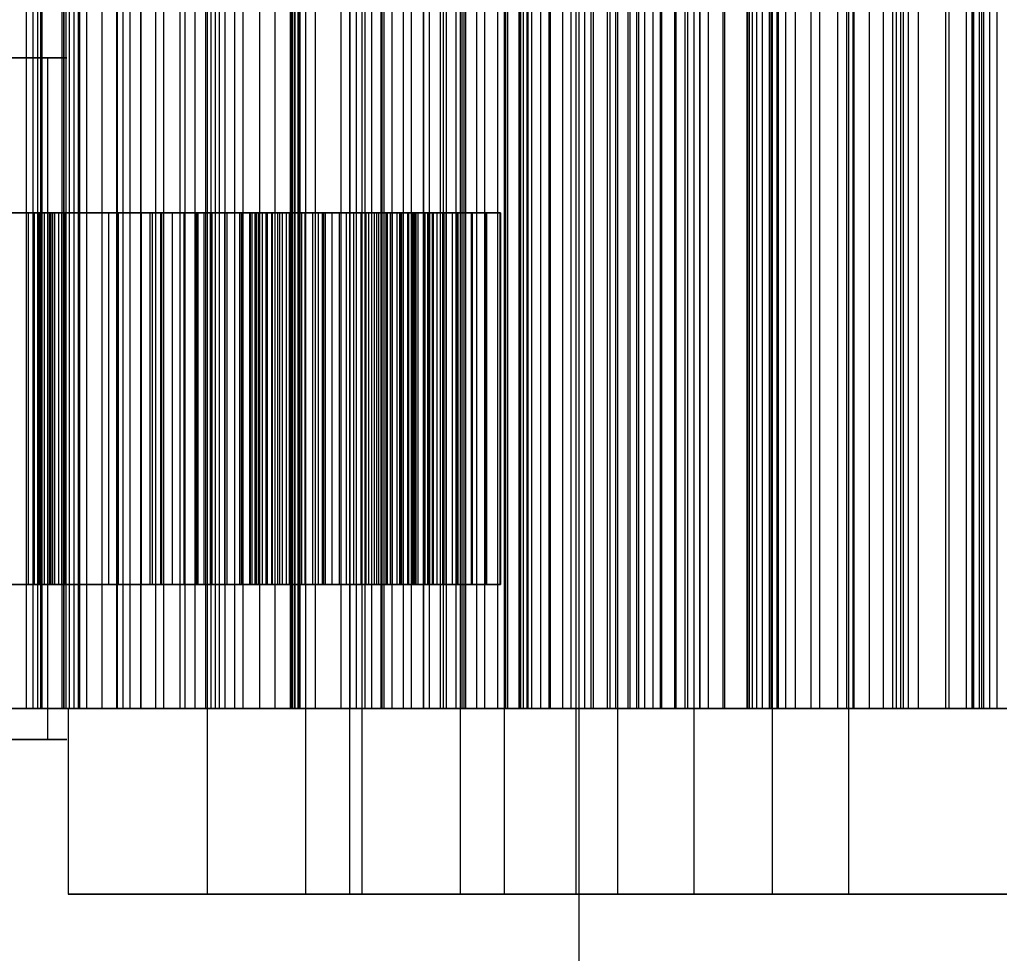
# Model space of a CAD drawing. Header units: millimetres. Extents: x -191664 to 191490, y -197311 to 10263.
# Drawn here: x 1387.4 to 1545.5, y -109719.5 to -109568.8 of the extents above; entities that cross this region are included whole.
import ezdxf

# ---------------------------------------------------------------- set-up
doc = ezdxf.new("R2010")
doc.units = ezdxf.units.MM
doc.layers.add('DET_briquetadora_superior', color=7, linetype='Continuous', lineweight=0)
doc.layers.add('R15_COTAS_TRANSPORTE_P', color=1, linetype='Continuous', lineweight=0)
doc.dimstyles.new('PLANTA_20', dxfattribs={"dimtxt": 50, "dimasz": 30, "dimexe": 30, "dimexo": 16, "dimgap": 20, "dimtad": 1, "dimtih": 1, "dimtoh": 1, "dimdec": 1, "dimzin": 0, "dimdsep": 46, "dimcen": 0.09, "dimadec": 0, "dimazin": 0, "dimtfac": 1, "dimtdec": 4, "dimtofl": 0, "dimtmove": 0, "dimatfit": 3, "dimfxl": 1, "dimtolj": 1, "dimtzin": 0, "dimarcsym": 0})

# ---------------------------------------------------------------- blocks, each defined once
blk = doc.blocks.new('*D133')
at = {"layer": 'Defpoints', "color": 0, "transparency": 16777216}
for p in [(439.69, -194147.98), (217.89, -194406.09), (-500, -194490), (-500, -194490), (500, -194490)]:
    blk.add_point(p, dxfattribs=at)
at = {"layer": 'R15_COTAS_TRANSPORTE_P', "color": 0, "lineweight": -2, "transparency": 16777216}
blk.add_arc((-500, -194490), 722.77, 2.37834, 17.62166, dxfattribs=at)
at = {"layer": 'R15_COTAS_TRANSPORTE_P', "color": 0, "transparency": 16777216}
for points in [[(184.12, -194272.81), (193.59, -194269.58), (179.18, -194242.8)], [(227.15, -194459.9), (217.15, -194460.11), (222.77, -194490)]]:
    blk.add_solid(points, dxfattribs=at)

msp = doc.modelspace()

# ---------------------------------------------------------------- linework, layer by layer
at = {"layer": 'DET_briquetadora_superior', "color": 9, "true_color": 0xb9c3c2}
for p, q in [((1388.46, -109680), (1388.46, -109480)), ((1389.48, -109480), (1389.48, -109680)), ((1390.3, -109680), (1390.3, -109480)), ((1390.76, -109680), (1390.76, -109480)), ((1391, -109680), (1391, -109480)), ((1394.19, -109480), (1394.19, -109680)), ((1394.42, -109480), (1394.42, -109680)), ((1394.54, -109680), (1394.54, -109480)), ((1394.8, -109480), (1394.8, -109680)), ((1395.36, -109480), (1395.36, -109680)), ((1396.09, -109480), (1396.09, -109680)), ((1396.87, -109680), (1396.87, -109480)), ((1397.02, -109480), (1397.02, -109680)), ((1398.16, -109480), (1398.16, -109680)), ((1400.7, -109680), (1400.7, -109480)), ((1403.06, -109680), (1403.06, -109480)), ((1403.1, -109480), (1403.1, -109680)), ((1404.1, -109680), (1404.1, -109480)), ((1405.19, -109680), (1405.19, -109480)), ((1406.91, -109480), (1406.91, -109680)), ((1406.94, -109680), (1406.94, -109480)), ((1409.34, -109680), (1409.34, -109480)), ((1410.56, -109480), (1410.56, -109680)), ((1413.26, -109680), (1413.26, -109480)), ((1414.05, -109480), (1414.05, -109680)), ((1415.68, -109680), (1415.68, -109480)), ((1417.36, -109480), (1417.36, -109680)), ((1417.69, -109710), (1417.69, -109480)), ((1418.3, -109680), (1418.3, -109480)), ((1418.96, -109680), (1418.96, -109480)), ((1419.65, -109680), (1419.65, -109480)), ((1420.47, -109480), (1420.47, -109680)), ((1422.1, -109680), (1422.1, -109480)), ((1423.37, -109480), (1423.37, -109680)), ((1426.11, -109680), (1426.11, -109480)), ((1428.59, -109680), (1428.59, -109480)), ((1431.02, -109480), (1431.02, -109680)), ((1431.08, -109480), (1431.08, -109680)), ((1431.13, -109480), (1431.13, -109680)), ((1431.33, -109480), (1431.33, -109680)), ((1431.4, -109480), (1431.4, -109680)), ((1431.77, -109680), (1431.77, -109480)), ((1431.79, -109480), (1431.79, -109680)), ((1432.35, -109680), (1432.35, -109480)), ((1432.47, -109480), (1432.47, -109680)), ((1432.64, -109680), (1432.64, -109480)), ((1433.54, -109710), (1433.54, -109480)), ((1435.14, -109680), (1435.14, -109480)), ((1439.24, -109680), (1439.24, -109480)), ((1440.65, -109710), (1440.65, -109480)), ((1440.69, -109480), (1440.69, -109680)), ((1441.76, -109680), (1441.76, -109480)), ((1442.66, -109710), (1442.66, -109480)), ((1443.13, -109680), (1443.13, -109480)), ((1444.14, -109480), (1444.14, -109680)), ((1445.7, -109680), (1445.7, -109480)), ((1445.89, -109680), (1445.89, -109480)), ((1446.21, -109680), (1446.21, -109480)), ((1447.43, -109480), (1447.43, -109680)), ((1449.35, -109680), (1449.35, -109480)), ((1450.55, -109480), (1450.55, -109680)), ((1452.55, -109680), (1452.55, -109480)), ((1452.6, -109680), (1452.6, -109480)), ((1453.48, -109480), (1453.48, -109680)), ((1455.32, -109680), (1455.32, -109480)), ((1455.8, -109680), (1455.8, -109480)), ((1456.22, -109480), (1456.22, -109680)), ((1457.84, -109680), (1457.84, -109480)), ((1458.51, -109710), (1458.51, -109480)), ((1458.72, -109480), (1458.72, -109680)), ((1459.11, -109680), (1459.11, -109480)), ((1459.37, -109680), (1459.37, -109480)), ((1461.18, -109680), (1461.18, -109480)), ((1462.46, -109680), (1462.46, -109480)), ((1464.57, -109680), (1464.57, -109480)), ((1465.62, -109710), (1465.62, -109480)), ((1465.87, -109680), (1465.87, -109480)), ((1466.19, -109680), (1466.19, -109480)), ((1467.93, -109480), (1467.93, -109680)), ((1467.96, -109480), (1467.96, -109680)), ((1468.01, -109680), (1468.01, -109480)), ((1468.14, -109480), (1468.14, -109680)), ((1468.19, -109480), (1468.19, -109680)), ((1468.62, -109480), (1468.62, -109680)), ((1469.22, -109480), (1469.22, -109680)), ((1469.33, -109680), (1469.33, -109480)), ((1469.45, -109680), (1469.45, -109480)), ((1469.99, -109480), (1469.99, -109680)), ((1471.5, -109680), (1471.5, -109480)), ((1472.84, -109680), (1472.84, -109480)), ((1473.06, -109680), (1473.06, -109480)), ((1475.03, -109680), (1475.03, -109480)), ((1476.39, -109680), (1476.39, -109480)), ((1477.12, -109480), (1477.12, -109710)), ((1477.62, -109480), (1477.62, -110030)), ((1478.61, -109680), (1478.61, -109480)), ((1479.56, -109480), (1479.56, -109680)), ((1479.99, -109680), (1479.99, -109480)), ((1482.24, -109680), (1482.24, -109480)), ((1482.63, -109480), (1482.63, -109680)), ((1483.6, -109680), (1483.6, -109480)), ((1483.63, -109680), (1483.63, -109480)), ((1483.94, -109710), (1483.94, -109480)), ((1485.52, -109480), (1485.52, -109680)), ((1485.9, -109680), (1485.9, -109480)), ((1486.97, -109680), (1486.97, -109480)), ((1487.31, -109680), (1487.31, -109480)), ((1488.25, -109480), (1488.25, -109680)), ((1489.61, -109680), (1489.61, -109480)), ((1490.78, -109480), (1490.78, -109680)), ((1491.03, -109680), (1491.03, -109480)), ((1493.1, -109480), (1493.1, -109680)), ((1493.35, -109680), (1493.35, -109480)), ((1494.79, -109680), (1494.79, -109480)), ((1495.19, -109480), (1495.19, -109680)), ((1496.26, -109710), (1496.26, -109480)), ((1497.14, -109680), (1497.14, -109480)), ((1497.24, -109680), (1497.24, -109480)), ((1498.58, -109680), (1498.58, -109480)), ((1500.95, -109680), (1500.95, -109480)), ((1501.18, -109680), (1501.18, -109480)), ((1504.8, -109680), (1504.8, -109480)), ((1504.85, -109480), (1504.85, -109680)), ((1505.11, -109480), (1505.11, -109680)), ((1505.62, -109480), (1505.62, -109680)), ((1506.33, -109480), (1506.33, -109680)), ((1507.24, -109480), (1507.24, -109680)), ((1508.34, -109480), (1508.34, -109680)), ((1508.68, -109680), (1508.68, -109480)), ((1508.91, -109710), (1508.91, -109480)), ((1509.6, -109480), (1509.6, -109680)), ((1509.84, -109680), (1509.84, -109480)), ((1511.05, -109680), (1511.05, -109480)), ((1512.59, -109680), (1512.59, -109480)), ((1515.15, -109680), (1515.15, -109480)), ((1516.53, -109680), (1516.53, -109480)), ((1519.36, -109480), (1519.36, -109680)), ((1520.92, -109680), (1520.92, -109480)), ((1521.23, -109710), (1521.23, -109480)), ((1521.94, -109680), (1521.94, -109480)), ((1522, -109480), (1522, -109680)), ((1524.48, -109480), (1524.48, -109680)), ((1526.78, -109480), (1526.78, -109680)), ((1528.33, -109680), (1528.33, -109480)), ((1528.88, -109480), (1528.88, -109680)), ((1529.61, -109680), (1529.61, -109480)), ((1530.05, -109680), (1530.05, -109480)), ((1530.78, -109480), (1530.78, -109680)), ((1530.85, -109680), (1530.85, -109480)), ((1532.43, -109480), (1532.43, -109680)), ((1536.87, -109680), (1536.87, -109480)), ((1537.42, -109680), (1537.42, -109480)), ((1540.23, -109680), (1540.23, -109480)), ((1541.13, -109680), (1541.13, -109480)), ((1541.35, -109680), (1541.35, -109480)), ((1541.41, -109680), (1541.41, -109480)), ((1542.23, -109480), (1542.23, -109680)), ((1542.67, -109680), (1542.67, -109480)), ((1542.96, -109480), (1542.96, -109680)), ((1543.94, -109480), (1543.94, -109680)), ((1545.13, -109480), (1545.13, -109680)), ((1383.4, -109575), (1391.86, -109575)), ((1392.19, -109575), (1384, -109575)), ((1391.86, -109575), (1395, -109575)), ((1391.86, -109575), (1391.86, -109600)), ((1395, -109575), (1392.19, -109575)), ((1382.26, -109600), (1389.71, -109600)), ((1391.86, -109600), (1383.4, -109600)), ((1384, -109600), (1392.19, -109600)), ((1392.18, -109600), (1384.78, -109600)), ((1388.73, -109600), (1388.73, -109660)), ((1392.14, -109600), (1388.73, -109600)), ((1388.73, -109600), (1401.68, -109600)), ((1389.71, -109600), (1389.71, -109660)), ((1389.71, -109600), (1390.58, -109600)), ((1390.46, -109600), (1390.46, -109660)), ((1403.25, -109600), (1390.46, -109600)), ((1390.46, -109600), (1394.12, -109600)), ((1390.58, -109600), (1390.58, -109660)), ((1390.58, -109600), (1391.31, -109600)), ((1391.31, -109600), (1391.31, -109660)), ((1391.31, -109600), (1391.88, -109600)), ((1395, -109600), (1391.86, -109600)), ((1391.88, -109600), (1391.88, -109660)), ((1391.88, -109600), (1392.31, -109600)), ((1392.14, -109600), (1392.14, -109660)), ((1392.54, -109600), (1392.14, -109600)), ((1392.18, -109600), (1392.18, -109660)), ((1392.99, -109600), (1392.18, -109600)), ((1392.19, -109600), (1395, -109600)), ((1392.31, -109600), (1392.31, -109660)), ((1392.31, -109600), (1392.57, -109600)), ((1392.54, -109600), (1392.54, -109660)), ((1392.66, -109600), (1392.54, -109600)), ((1392.57, -109600), (1392.57, -109660)), ((1392.57, -109600), (1392.66, -109600)), ((1392.66, -109600), (1392.66, -109660)), ((1392.99, -109600), (1392.99, -109660)), ((1393.65, -109600), (1392.99, -109600)), ((1393.65, -109600), (1393.65, -109660)), ((1394.17, -109600), (1393.65, -109600)), ((1394.12, -109600), (1394.12, -109660)), ((1394.12, -109600), (1394.58, -109600)), ((1394.17, -109600), (1394.17, -109660)), ((1394.53, -109600), (1394.17, -109600)), ((1394.53, -109600), (1394.53, -109660)), ((1394.73, -109600), (1394.53, -109600)), ((1394.58, -109600), (1394.58, -109660)), ((1394.58, -109600), (1394.76, -109600)), ((1394.73, -109600), (1394.73, -109660)), ((1394.76, -109600), (1394.73, -109600)), ((1394.76, -109600), (1394.76, -109660)), ((1401.68, -109600), (1401.68, -109660)), ((1401.68, -109600), (1406.96, -109600)), ((1403.25, -109600), (1403.25, -109660)), ((1408.76, -109600), (1403.25, -109600)), ((1406.96, -109600), (1406.96, -109660)), ((1406.96, -109600), (1408.39, -109600)), ((1408.39, -109600), (1408.39, -109660)), ((1408.39, -109600), (1410.09, -109600)), ((1408.76, -109600), (1408.76, -109660)), ((1410.24, -109600), (1408.76, -109600)), ((1410.09, -109600), (1410.09, -109660)), ((1410.09, -109600), (1411.96, -109600)), ((1410.24, -109600), (1410.24, -109660)), ((1411.97, -109600), (1410.24, -109600)), ((1411.96, -109600), (1411.96, -109660)), ((1411.96, -109600), (1413.98, -109600)), ((1411.97, -109600), (1411.97, -109660)), ((1413.88, -109600), (1411.97, -109600)), ((1413.88, -109600), (1413.88, -109660)), ((1415.93, -109600), (1413.88, -109600)), ((1413.98, -109600), (1413.98, -109660)), ((1413.98, -109600), (1416.13, -109600)), ((1415.81, -109600), (1424.87, -109600)), ((1415.81, -109600), (1415.81, -109660)), ((1423.13, -109600), (1415.81, -109600)), ((1415.93, -109600), (1415.93, -109660)), ((1418.12, -109600), (1415.93, -109600)), ((1416.13, -109600), (1416.13, -109660)), ((1416.13, -109600), (1418.41, -109600)), ((1417.1, -109600), (1417.1, -109660)), ((1425.87, -109600), (1417.1, -109600)), ((1417.1, -109600), (1424.6, -109600)), ((1418.12, -109600), (1418.12, -109660)), ((1420.42, -109600), (1418.12, -109600)), ((1418.41, -109600), (1418.41, -109660)), ((1418.41, -109600), (1420.8, -109600)), ((1420.42, -109600), (1420.42, -109660)), ((1422.84, -109600), (1420.42, -109600)), ((1420.8, -109600), (1420.8, -109660)), ((1420.8, -109600), (1423.29, -109600)), ((1422.84, -109600), (1422.84, -109660)), ((1425.35, -109600), (1422.84, -109600)), ((1423.13, -109600), (1423.13, -109660)), ((1424.45, -109600), (1423.13, -109600)), ((1423.29, -109600), (1423.29, -109660)), ((1423.29, -109600), (1429.3, -109600)), ((1424.45, -109600), (1424.45, -109660)), ((1425.56, -109600), (1424.45, -109600)), ((1424.6, -109600), (1424.6, -109660)), ((1424.6, -109600), (1425.97, -109600)), ((1424.87, -109600), (1424.87, -109660)), ((1424.87, -109600), (1433.49, -109600)), ((1425.35, -109600), (1425.35, -109660)), ((1431.25, -109600), (1425.35, -109600)), ((1425.56, -109600), (1425.56, -109660)), ((1426.51, -109600), (1425.56, -109600)), ((1425.87, -109600), (1425.87, -109660)), ((1434.63, -109600), (1425.87, -109600)), ((1425.97, -109600), (1425.97, -109660)), ((1425.97, -109600), (1427.13, -109600)), ((1426.51, -109600), (1426.51, -109660)), ((1427.32, -109600), (1426.51, -109600)), ((1427.13, -109600), (1427.13, -109660)), ((1427.13, -109600), (1428.13, -109600)), ((1427.32, -109600), (1427.32, -109660)), ((1428, -109600), (1427.32, -109600)), ((1428, -109600), (1428, -109660)), ((1428.56, -109600), (1428, -109600)), ((1428.13, -109600), (1428.13, -109660)), ((1428.13, -109600), (1429, -109600)), ((1428.56, -109600), (1428.56, -109660)), ((1428.99, -109600), (1428.56, -109600)), ((1428.99, -109600), (1428.99, -109660)), ((1429.3, -109600), (1428.99, -109600)), ((1429, -109600), (1429, -109660)), ((1429, -109600), (1429.75, -109600)), ((1429.3, -109600), (1429.3, -109660)), ((1429.75, -109600), (1429.75, -109660)), ((1429.75, -109600), (1430.37, -109600)), ((1430.37, -109600), (1430.37, -109660)), ((1430.37, -109600), (1430.87, -109600)), ((1430.87, -109600), (1430.87, -109660)), ((1430.87, -109600), (1431.25, -109600)), ((1431.25, -109600), (1431.25, -109660)), ((1432.84, -109600), (1432.84, -109660)), ((1442.6, -109600), (1432.84, -109600)), ((1432.84, -109600), (1436.2, -109600)), ((1433.42, -109600), (1433.42, -109660)), ((1436.42, -109600), (1433.42, -109600)), ((1433.42, -109600), (1443.27, -109600)), ((1433.49, -109600), (1433.49, -109660)), ((1433.49, -109600), (1435.53, -109600)), ((1434.63, -109600), (1434.63, -109660)), ((1436.7, -109600), (1434.63, -109600)), ((1435.53, -109600), (1435.53, -109660)), ((1435.53, -109600), (1437.74, -109600)), ((1436.2, -109600), (1436.2, -109660)), ((1436.2, -109600), (1446.45, -109600)), ((1436.42, -109600), (1436.42, -109660)), ((1446.71, -109600), (1436.42, -109600)), ((1436.7, -109600), (1436.7, -109660)), ((1438.92, -109600), (1436.7, -109600)), ((1437.74, -109600), (1437.74, -109660)), ((1437.74, -109600), (1440.06, -109600)), ((1438.92, -109600), (1438.92, -109660)), ((1441.25, -109600), (1438.92, -109600)), ((1440.06, -109600), (1440.06, -109660)), ((1440.06, -109600), (1442.46, -109600)), ((1441.25, -109600), (1441.25, -109660)), ((1443.67, -109600), (1441.25, -109600)), ((1442.46, -109600), (1442.46, -109660)), ((1442.46, -109600), (1444.95, -109600)), ((1442.6, -109600), (1442.6, -109660)), ((1444.58, -109600), (1442.6, -109600)), ((1443.27, -109600), (1443.27, -109660)), ((1443.27, -109600), (1445.28, -109600)), ((1443.67, -109600), (1443.67, -109660)), ((1446.15, -109600), (1443.67, -109600)), ((1444.58, -109600), (1444.58, -109660)), ((1446.46, -109600), (1444.58, -109600)), ((1444.95, -109600), (1444.95, -109660)), ((1444.95, -109600), (1447.5, -109600)), ((1445.28, -109600), (1445.28, -109660)), ((1445.28, -109600), (1447.19, -109600)), ((1446.15, -109600), (1446.15, -109660)), ((1448.71, -109600), (1446.15, -109600)), ((1446.45, -109600), (1446.45, -109660)), ((1446.45, -109600), (1448.69, -109600)), ((1446.46, -109600), (1446.46, -109660)), ((1448.26, -109600), (1446.46, -109600)), ((1446.71, -109600), (1446.71, -109660)), ((1448.95, -109600), (1446.71, -109600)), ((1447.19, -109600), (1447.19, -109660)), ((1447.19, -109600), (1449.03, -109600)), ((1447.5, -109600), (1447.5, -109660)), ((1447.5, -109600), (1450.11, -109600)), ((1448.26, -109600), (1448.26, -109660)), ((1449.99, -109600), (1448.26, -109600)), ((1448.69, -109600), (1448.69, -109660)), ((1448.69, -109600), (1450.98, -109600)), ((1448.71, -109600), (1448.71, -109660)), ((1451.31, -109600), (1448.71, -109600)), ((1448.95, -109600), (1448.95, -109660)), ((1451.23, -109600), (1448.95, -109600)), ((1449.03, -109600), (1449.03, -109660)), ((1449.03, -109600), (1450.8, -109600)), ((1449.99, -109600), (1449.99, -109660)), ((1451.64, -109600), (1449.99, -109600)), ((1450.11, -109600), (1450.11, -109660)), ((1450.11, -109600), (1452.77, -109600)), ((1450.8, -109600), (1450.8, -109660)), ((1450.8, -109600), (1452.5, -109600)), ((1450.98, -109600), (1450.98, -109660)), ((1450.98, -109600), (1453.29, -109600)), ((1451.23, -109600), (1451.23, -109660)), ((1453.52, -109600), (1451.23, -109600)), ((1451.31, -109600), (1451.31, -109660)), ((1453.97, -109600), (1451.31, -109600)), ((1451.64, -109600), (1451.64, -109660)), ((1453.22, -109600), (1451.64, -109600)), ((1452.5, -109600), (1452.5, -109660)), ((1452.5, -109600), (1454.13, -109600)), ((1452.77, -109600), (1452.77, -109660)), ((1452.77, -109600), (1456.16, -109600)), ((1453.22, -109600), (1453.22, -109660)), ((1454.73, -109600), (1453.22, -109600)), ((1453.29, -109600), (1453.29, -109660)), ((1453.29, -109600), (1455.6, -109600)), ((1453.52, -109600), (1453.52, -109660)), ((1455.82, -109600), (1453.52, -109600)), ((1453.97, -109600), (1453.97, -109660)), ((1457.19, -109600), (1453.97, -109600)), ((1454.13, -109600), (1454.13, -109660)), ((1454.13, -109600), (1455.7, -109600)), ((1454.73, -109600), (1454.73, -109660)), ((1456.16, -109600), (1454.73, -109600)), ((1455.6, -109600), (1455.6, -109660)), ((1455.6, -109600), (1457.93, -109600)), ((1455.7, -109600), (1455.7, -109660)), ((1455.7, -109600), (1457.19, -109600)), ((1455.82, -109600), (1455.82, -109660)), ((1458.12, -109600), (1455.82, -109600)), ((1456.16, -109600), (1456.16, -109660)), ((1457.19, -109600), (1457.19, -109660)), ((1457.93, -109600), (1457.93, -109660)), ((1457.93, -109600), (1460.25, -109600)), ((1458.12, -109600), (1458.12, -109660)), ((1460.41, -109600), (1458.12, -109600)), ((1460.25, -109600), (1460.25, -109660)), ((1460.25, -109600), (1462.57, -109600)), ((1460.41, -109600), (1460.41, -109660)), ((1462.7, -109600), (1460.41, -109600)), ((1462.57, -109600), (1462.57, -109660)), ((1462.57, -109600), (1464.87, -109600)), ((1462.7, -109600), (1462.7, -109660)), ((1464.97, -109600), (1462.7, -109600)), ((1464.87, -109600), (1464.87, -109660)), ((1464.87, -109600), (1464.97, -109600)), ((1464.97, -109600), (1464.97, -109660)), ((1382.26, -109660), (1389.71, -109660)), ((1391.86, -109660), (1383.4, -109660)), ((1384, -109660), (1392.19, -109660)), ((1392.18, -109660), (1384.78, -109660)), ((1392.14, -109660), (1388.73, -109660)), ((1388.73, -109660), (1401.68, -109660)), ((1389.71, -109660), (1390.58, -109660)), ((1403.25, -109660), (1390.46, -109660)), ((1390.46, -109660), (1394.12, -109660)), ((1390.58, -109660), (1391.31, -109660)), ((1391.31, -109660), (1391.88, -109660)), ((1395, -109660), (1391.86, -109660)), ((1391.86, -109660), (1391.86, -109685)), ((1391.88, -109660), (1392.31, -109660)), ((1392.54, -109660), (1392.14, -109660)), ((1392.99, -109660), (1392.18, -109660)), ((1392.19, -109660), (1395, -109660)), ((1392.31, -109660), (1392.57, -109660)), ((1392.66, -109660), (1392.54, -109660)), ((1392.57, -109660), (1392.66, -109660)), ((1393.65, -109660), (1392.99, -109660)), ((1394.17, -109660), (1393.65, -109660)), ((1394.12, -109660), (1394.58, -109660)), ((1394.53, -109660), (1394.17, -109660)), ((1394.73, -109660), (1394.53, -109660)), ((1394.58, -109660), (1394.76, -109660)), ((1394.76, -109660), (1394.73, -109660)), ((1401.68, -109660), (1406.96, -109660)), ((1408.76, -109660), (1403.25, -109660)), ((1406.96, -109660), (1408.39, -109660)), ((1408.39, -109660), (1410.09, -109660)), ((1410.24, -109660), (1408.76, -109660)), ((1410.09, -109660), (1411.96, -109660)), ((1411.97, -109660), (1410.24, -109660)), ((1411.96, -109660), (1413.98, -109660)), ((1413.88, -109660), (1411.97, -109660)), ((1415.93, -109660), (1413.88, -109660)), ((1413.98, -109660), (1416.13, -109660)), ((1415.81, -109660), (1424.87, -109660)), ((1423.13, -109660), (1415.81, -109660)), ((1418.12, -109660), (1415.93, -109660)), ((1416.13, -109660), (1418.41, -109660)), ((1425.87, -109660), (1417.1, -109660)), ((1417.1, -109660), (1424.6, -109660)), ((1420.42, -109660), (1418.12, -109660)), ((1418.41, -109660), (1420.8, -109660)), ((1422.84, -109660), (1420.42, -109660)), ((1420.8, -109660), (1423.29, -109660)), ((1425.35, -109660), (1422.84, -109660)), ((1424.45, -109660), (1423.13, -109660)), ((1423.29, -109660), (1429.3, -109660)), ((1425.56, -109660), (1424.45, -109660)), ((1424.6, -109660), (1425.97, -109660)), ((1424.87, -109660), (1433.49, -109660)), ((1431.25, -109660), (1425.35, -109660)), ((1426.51, -109660), (1425.56, -109660)), ((1434.63, -109660), (1425.87, -109660)), ((1425.97, -109660), (1427.13, -109660)), ((1427.32, -109660), (1426.51, -109660)), ((1427.13, -109660), (1428.13, -109660)), ((1428, -109660), (1427.32, -109660)), ((1428.56, -109660), (1428, -109660)), ((1428.13, -109660), (1429, -109660)), ((1428.99, -109660), (1428.56, -109660)), ((1429.3, -109660), (1428.99, -109660)), ((1429, -109660), (1429.75, -109660)), ((1429.75, -109660), (1430.37, -109660)), ((1430.37, -109660), (1430.87, -109660)), ((1430.87, -109660), (1431.25, -109660)), ((1442.6, -109660), (1432.84, -109660)), ((1432.84, -109660), (1436.2, -109660)), ((1436.42, -109660), (1433.42, -109660)), ((1433.42, -109660), (1443.27, -109660)), ((1433.49, -109660), (1435.53, -109660)), ((1436.7, -109660), (1434.63, -109660)), ((1435.53, -109660), (1437.74, -109660)), ((1436.2, -109660), (1446.45, -109660)), ((1446.71, -109660), (1436.42, -109660)), ((1438.92, -109660), (1436.7, -109660)), ((1437.74, -109660), (1440.06, -109660)), ((1441.25, -109660), (1438.92, -109660)), ((1440.06, -109660), (1442.46, -109660)), ((1443.67, -109660), (1441.25, -109660)), ((1442.46, -109660), (1444.95, -109660)), ((1444.58, -109660), (1442.6, -109660)), ((1443.27, -109660), (1445.28, -109660)), ((1446.15, -109660), (1443.67, -109660)), ((1446.46, -109660), (1444.58, -109660)), ((1444.95, -109660), (1447.5, -109660)), ((1445.28, -109660), (1447.19, -109660)), ((1448.71, -109660), (1446.15, -109660)), ((1446.45, -109660), (1448.69, -109660)), ((1448.26, -109660), (1446.46, -109660)), ((1448.95, -109660), (1446.71, -109660)), ((1447.19, -109660), (1449.03, -109660)), ((1447.5, -109660), (1450.11, -109660)), ((1449.99, -109660), (1448.26, -109660)), ((1448.69, -109660), (1450.98, -109660)), ((1451.31, -109660), (1448.71, -109660)), ((1451.23, -109660), (1448.95, -109660)), ((1449.03, -109660), (1450.8, -109660)), ((1451.64, -109660), (1449.99, -109660)), ((1450.11, -109660), (1452.77, -109660)), ((1450.8, -109660), (1452.5, -109660)), ((1450.98, -109660), (1453.29, -109660)), ((1453.52, -109660), (1451.23, -109660)), ((1453.97, -109660), (1451.31, -109660)), ((1453.22, -109660), (1451.64, -109660)), ((1452.5, -109660), (1454.13, -109660)), ((1452.77, -109660), (1456.16, -109660)), ((1454.73, -109660), (1453.22, -109660)), ((1453.29, -109660), (1455.6, -109660)), ((1455.82, -109660), (1453.52, -109660)), ((1457.19, -109660), (1453.97, -109660)), ((1454.13, -109660), (1455.7, -109660)), ((1456.16, -109660), (1454.73, -109660)), ((1455.6, -109660), (1457.93, -109660)), ((1455.7, -109660), (1457.19, -109660)), ((1458.12, -109660), (1455.82, -109660)), ((1457.93, -109660), (1460.25, -109660)), ((1460.41, -109660), (1458.12, -109660)), ((1460.25, -109660), (1462.57, -109660)), ((1462.7, -109660), (1460.41, -109660)), ((1462.57, -109660), (1464.87, -109660)), ((1464.97, -109660), (1462.7, -109660)), ((1464.87, -109660), (1464.97, -109660)), ((1376.93, -109680), (1391, -109680)), ((1390.3, -109680), (1377.41, -109680)), ((1382.46, -109680), (1388.46, -109680)), ((1390.76, -109680), (1384.73, -109680)), ((1386.22, -109680), (1389.48, -109680)), ((1388.46, -109680), (1394.54, -109680)), ((1389.48, -109680), (1398.16, -109680)), ((1404.1, -109680), (1390.3, -109680)), ((1396.87, -109680), (1390.76, -109680)), ((1391, -109680), (1405.19, -109680)), ((1394.42, -109680), (1394.19, -109680)), ((1394.19, -109680), (1403.1, -109680)), ((1394.8, -109680), (1394.42, -109680)), ((1394.54, -109680), (1400.7, -109680)), ((1395.36, -109680), (1394.8, -109680)), ((1397.23, -109680), (1395.22, -109680)), ((1395.22, -109680), (1395.22, -109710)), ((1395.22, -109680), (1395.32, -109680)), ((1395.32, -109680), (1397.52, -109680)), ((1396.09, -109680), (1395.36, -109680)), ((1397.02, -109680), (1396.09, -109680)), ((1403.06, -109680), (1396.87, -109680)), ((1398.16, -109680), (1397.02, -109680)), ((1401.32, -109680), (1397.23, -109680)), ((1397.52, -109680), (1401.81, -109680)), ((1400.7, -109680), (1406.94, -109680)), ((1407.45, -109680), (1401.32, -109680)), ((1401.81, -109680), (1408.12, -109680)), ((1409.34, -109680), (1403.06, -109680)), ((1403.1, -109680), (1406.91, -109680)), ((1418.3, -109680), (1404.1, -109680)), ((1405.19, -109680), (1418.96, -109680)), ((1406.91, -109680), (1410.56, -109680)), ((1406.94, -109680), (1413.26, -109680)), ((1415.54, -109680), (1407.45, -109680)), ((1408.12, -109680), (1416.4, -109680)), ((1415.68, -109680), (1409.34, -109680)), ((1410.56, -109680), (1414.05, -109680)), ((1413.26, -109680), (1419.65, -109680)), ((1414.05, -109680), (1417.36, -109680)), ((1425.5, -109680), (1415.54, -109680)), ((1422.1, -109680), (1415.68, -109680)), ((1416.4, -109680), (1426.53, -109680)), ((1417.36, -109680), (1420.47, -109680)), ((1432.35, -109680), (1418.3, -109680)), ((1418.96, -109680), (1431.77, -109680)), ((1419.65, -109680), (1426.11, -109680)), ((1420.47, -109680), (1423.37, -109680)), ((1428.59, -109680), (1422.1, -109680)), ((1423.37, -109680), (1432.47, -109680)), ((1437.22, -109680), (1425.5, -109680)), ((1426.11, -109680), (1432.64, -109680)), ((1426.53, -109680), (1438.4, -109680)), ((1435.14, -109680), (1428.59, -109680)), ((1431.08, -109680), (1431.02, -109680)), ((1431.02, -109680), (1431.13, -109680)), ((1431.33, -109680), (1431.08, -109680)), ((1431.13, -109680), (1431.4, -109680)), ((1431.79, -109680), (1431.33, -109680)), ((1431.4, -109680), (1440.69, -109680)), ((1431.77, -109680), (1443.13, -109680)), ((1432.47, -109680), (1431.79, -109680)), ((1445.7, -109680), (1432.35, -109680)), ((1432.64, -109680), (1439.24, -109680)), ((1441.76, -109680), (1435.14, -109680)), ((1450.55, -109680), (1437.22, -109680)), ((1438.4, -109680), (1451.88, -109680)), ((1439.24, -109680), (1445.89, -109680)), ((1440.69, -109680), (1444.14, -109680)), ((1455.32, -109680), (1441.76, -109680)), ((1443.13, -109680), (1446.21, -109680)), ((1444.14, -109680), (1447.43, -109680)), ((1457.84, -109680), (1445.7, -109680)), ((1445.89, -109680), (1452.6, -109680)), ((1446.21, -109680), (1449.35, -109680)), ((1447.43, -109680), (1450.55, -109680)), ((1449.35, -109680), (1452.55, -109680)), ((1465.34, -109680), (1450.55, -109680)), ((1450.55, -109680), (1453.48, -109680)), ((1451.88, -109680), (1466.8, -109680)), ((1452.55, -109680), (1455.8, -109680)), ((1452.6, -109680), (1459.37, -109680)), ((1453.48, -109680), (1456.22, -109680)), ((1469.45, -109680), (1455.32, -109680)), ((1455.8, -109680), (1459.11, -109680)), ((1456.22, -109680), (1458.72, -109680)), ((1461.18, -109680), (1457.84, -109680)), ((1458.72, -109680), (1468.14, -109680)), ((1459.11, -109680), (1462.46, -109680)), ((1459.37, -109680), (1466.19, -109680)), ((1464.57, -109680), (1461.18, -109680)), ((1462.46, -109680), (1465.87, -109680)), ((1468.01, -109680), (1464.57, -109680)), ((1481.42, -109680), (1465.34, -109680)), ((1465.87, -109680), (1469.33, -109680)), ((1466.19, -109680), (1473.06, -109680)), ((1466.8, -109680), (1482.98, -109680)), ((1468.14, -109680), (1467.93, -109680)), ((1467.93, -109680), (1467.96, -109680)), ((1467.96, -109680), (1468.19, -109680)), ((1471.5, -109680), (1468.01, -109680)), ((1468.19, -109680), (1468.62, -109680)), ((1468.62, -109680), (1469.22, -109680)), ((1469.22, -109680), (1469.99, -109680)), ((1469.33, -109680), (1472.84, -109680)), ((1483.6, -109680), (1469.45, -109680)), ((1469.99, -109680), (1479.56, -109680)), ((1475.03, -109680), (1471.5, -109680)), ((1472.84, -109680), (1476.39, -109680)), ((1473.06, -109680), (1486.97, -109680)), ((1478.61, -109680), (1475.03, -109680)), ((1476.39, -109680), (1479.99, -109680)), ((1482.24, -109680), (1478.61, -109680)), ((1479.56, -109680), (1482.63, -109680)), ((1479.99, -109680), (1483.63, -109680)), ((1498.59, -109680), (1481.42, -109680)), ((1485.9, -109680), (1482.24, -109680)), ((1482.63, -109680), (1485.52, -109680)), ((1482.98, -109680), (1500.25, -109680)), ((1497.24, -109680), (1483.6, -109680)), ((1483.63, -109680), (1487.31, -109680)), ((1485.52, -109680), (1488.25, -109680)), ((1489.61, -109680), (1485.9, -109680)), ((1486.97, -109680), (1501.18, -109680)), ((1487.31, -109680), (1491.03, -109680)), ((1488.25, -109680), (1490.78, -109680)), ((1493.35, -109680), (1489.61, -109680)), ((1490.78, -109680), (1493.1, -109680)), ((1491.03, -109680), (1494.79, -109680)), ((1493.1, -109680), (1495.19, -109680)), ((1497.14, -109680), (1493.35, -109680)), ((1494.79, -109680), (1498.58, -109680)), ((1495.19, -109680), (1504.85, -109680)), ((1500.95, -109680), (1497.14, -109680)), ((1509.84, -109680), (1497.24, -109680)), ((1498.58, -109680), (1511.05, -109680)), ((1516.66, -109680), (1498.59, -109680)), ((1500.25, -109680), (1518.39, -109680)), ((1504.8, -109680), (1500.95, -109680)), ((1501.18, -109680), (1515.15, -109680)), ((1508.68, -109680), (1504.8, -109680)), ((1504.85, -109680), (1505.11, -109680)), ((1505.11, -109680), (1505.62, -109680)), ((1505.62, -109680), (1506.33, -109680)), ((1506.33, -109680), (1507.24, -109680)), ((1507.24, -109680), (1508.34, -109680)), ((1508.34, -109680), (1509.6, -109680)), ((1512.59, -109680), (1508.68, -109680)), ((1509.6, -109680), (1519.36, -109680)), ((1520.92, -109680), (1509.84, -109680)), ((1511.05, -109680), (1521.94, -109680)), ((1516.53, -109680), (1512.59, -109680)), ((1515.15, -109680), (1528.33, -109680)), ((1529.61, -109680), (1516.53, -109680)), ((1535.41, -109680), (1516.66, -109680)), ((1518.39, -109680), (1537.2, -109680)), ((1519.36, -109680), (1522, -109680)), ((1530.05, -109680), (1520.92, -109680)), ((1521.94, -109680), (1530.85, -109680)), ((1522, -109680), (1524.48, -109680)), ((1524.48, -109680), (1526.78, -109680)), ((1526.78, -109680), (1528.88, -109680)), ((1528.33, -109680), (1540.23, -109680)), ((1528.88, -109680), (1530.78, -109680)), ((1541.35, -109680), (1529.61, -109680)), ((1536.87, -109680), (1530.05, -109680)), ((1530.78, -109680), (1532.43, -109680)), ((1530.85, -109680), (1537.42, -109680)), ((1532.43, -109680), (1542.23, -109680)), ((1554.63, -109680), (1535.41, -109680)), ((1541.13, -109680), (1536.87, -109680)), ((1537.2, -109680), (1556.45, -109680)), ((1537.42, -109680), (1541.41, -109680)), ((1540.23, -109680), (1550.38, -109680)), ((1542.67, -109680), (1541.13, -109680)), ((1551.3, -109680), (1541.35, -109680)), ((1541.41, -109680), (1542.67, -109680)), ((1542.23, -109680), (1542.96, -109680)), ((1542.96, -109680), (1543.94, -109680)), ((1543.94, -109680), (1545.13, -109680)), ((1545.13, -109680), (1546.52, -109680)), ((1383.4, -109685), (1391.86, -109685)), ((1392.19, -109685), (1384, -109685)), ((1391.86, -109685), (1395, -109685)), ((1395, -109685), (1392.19, -109685)), ((1395.22, -109710), (1397.23, -109710)), ((1395.32, -109710), (1395.22, -109710)), ((1397.52, -109710), (1395.32, -109710)), ((1397.23, -109710), (1401.32, -109710)), ((1401.81, -109710), (1397.52, -109710)), ((1401.32, -109710), (1407.45, -109710)), ((1408.12, -109710), (1401.81, -109710)), ((1407.45, -109710), (1415.54, -109710)), ((1416.4, -109710), (1408.12, -109710)), ((1415.54, -109710), (1425.5, -109710)), ((1426.53, -109710), (1416.4, -109710)), ((1418.66, -109710), (1417.69, -109710)), ((1417.69, -109710), (1419.19, -109710)), ((1421.91, -109710), (1418.66, -109710)), ((1419.19, -109710), (1422.87, -109710)), ((1426.8, -109710), (1421.91, -109710)), ((1422.87, -109710), (1427.99, -109710)), ((1425.5, -109710), (1437.22, -109710)), ((1438.4, -109710), (1426.53, -109710)), ((1432.35, -109710), (1426.8, -109710)), ((1427.99, -109710), (1433.55, -109710)), ((1437.48, -109710), (1432.35, -109710)), ((1434.51, -109710), (1433.54, -109710)), ((1433.54, -109710), (1435.04, -109710)), ((1433.55, -109710), (1438.44, -109710)), ((1437.76, -109710), (1434.51, -109710)), ((1435.04, -109710), (1438.72, -109710)), ((1437.22, -109710), (1450.55, -109710)), ((1441.16, -109710), (1437.48, -109710)), ((1442.64, -109710), (1437.76, -109710)), ((1451.88, -109710), (1438.4, -109710)), ((1438.44, -109710), (1441.69, -109710)), ((1438.72, -109710), (1443.84, -109710)), ((1441.62, -109710), (1440.65, -109710)), ((1440.65, -109710), (1442.15, -109710)), ((1442.66, -109710), (1441.16, -109710)), ((1444.87, -109710), (1441.62, -109710)), ((1441.69, -109710), (1442.66, -109710)), ((1442.15, -109710), (1445.83, -109710)), ((1448.2, -109710), (1442.64, -109710)), ((1443.84, -109710), (1449.4, -109710)), ((1449.76, -109710), (1444.87, -109710)), ((1445.83, -109710), (1450.95, -109710)), ((1453.32, -109710), (1448.2, -109710)), ((1449.4, -109710), (1454.28, -109710)), ((1455.32, -109710), (1449.76, -109710)), ((1450.55, -109710), (1465.34, -109710)), ((1450.95, -109710), (1456.51, -109710)), ((1466.8, -109710), (1451.88, -109710)), ((1457, -109710), (1453.32, -109710)), ((1454.28, -109710), (1457.53, -109710)), ((1460.44, -109710), (1455.32, -109710)), ((1456.51, -109710), (1461.4, -109710)), ((1458.51, -109710), (1457, -109710)), ((1457.53, -109710), (1458.51, -109710)), ((1464.12, -109710), (1460.44, -109710)), ((1461.4, -109710), (1464.65, -109710)), ((1465.62, -109710), (1464.12, -109710)), ((1464.65, -109710), (1465.62, -109710)), ((1465.34, -109710), (1481.42, -109710)), ((1482.98, -109710), (1466.8, -109710)), ((1478.06, -109710), (1477.12, -109710)), ((1477.12, -109710), (1479.94, -109710)), ((1482.73, -109710), (1478.06, -109710)), ((1479.94, -109710), (1486.41, -109710)), ((1481.42, -109710), (1498.59, -109710)), ((1490.94, -109710), (1482.73, -109710)), ((1500.25, -109710), (1482.98, -109710)), ((1484.91, -109710), (1483.94, -109710)), ((1483.94, -109710), (1485.44, -109710)), ((1488.16, -109710), (1484.91, -109710)), ((1485.44, -109710), (1489.12, -109710)), ((1486.41, -109710), (1496.29, -109710)), ((1493.05, -109710), (1488.16, -109710)), ((1489.12, -109710), (1494.25, -109710)), ((1502.39, -109710), (1490.94, -109710)), ((1498.61, -109710), (1493.05, -109710)), ((1494.25, -109710), (1499.8, -109710)), ((1497.23, -109710), (1496.26, -109710)), ((1496.26, -109710), (1497.77, -109710)), ((1496.29, -109710), (1509.19, -109710)), ((1500.49, -109710), (1497.23, -109710)), ((1497.77, -109710), (1501.44, -109710)), ((1498.59, -109710), (1516.66, -109710)), ((1503.73, -109710), (1498.61, -109710)), ((1499.8, -109710), (1504.69, -109710)), ((1518.39, -109710), (1500.25, -109710)), ((1505.37, -109710), (1500.49, -109710)), ((1501.44, -109710), (1506.57, -109710)), ((1516.62, -109710), (1502.39, -109710)), ((1507.41, -109710), (1503.73, -109710)), ((1504.69, -109710), (1507.94, -109710)), ((1510.93, -109710), (1505.37, -109710)), ((1506.57, -109710), (1512.13, -109710)), ((1508.91, -109710), (1507.41, -109710)), ((1507.94, -109710), (1508.91, -109710)), ((1509.19, -109710), (1524.62, -109710)), ((1516.05, -109710), (1510.93, -109710)), ((1512.13, -109710), (1517.01, -109710)), ((1519.73, -109710), (1516.05, -109710)), ((1533.1, -109710), (1516.62, -109710)), ((1516.66, -109710), (1535.41, -109710)), ((1517.01, -109710), (1520.26, -109710)), ((1537.2, -109710), (1518.39, -109710)), ((1521.23, -109710), (1519.73, -109710)), ((1520.26, -109710), (1521.23, -109710)), ((1524.62, -109710), (1541.98, -109710)), ((1551.19, -109710), (1533.1, -109710)), ((1535.41, -109710), (1554.63, -109710)), ((1556.45, -109710), (1537.2, -109710)), ((1541.98, -109710), (1560.62, -109710))]:
    msp.add_line(p, q, dxfattribs=at)

# ---------------------------------------------------------------- dimensions: what is measured, and where the dimension line sits
at = {"layer": 'R15_COTAS_TRANSPORTE_P'}
dim = msp.add_angular_dim_2l(base=(217.89, -194406.09), line1=((-500, -194490), (500, -194490)), line2=((-500, -194490), (439.69, -194147.98)), dimstyle='PLANTA_20', dxfattribs=at)
dim.commit()
dim.dimension.update_dxf_attribs({"geometry": '*D133', "text_midpoint": (191490.46, -33543.69)})

doc.saveas('drawing.dxf')
